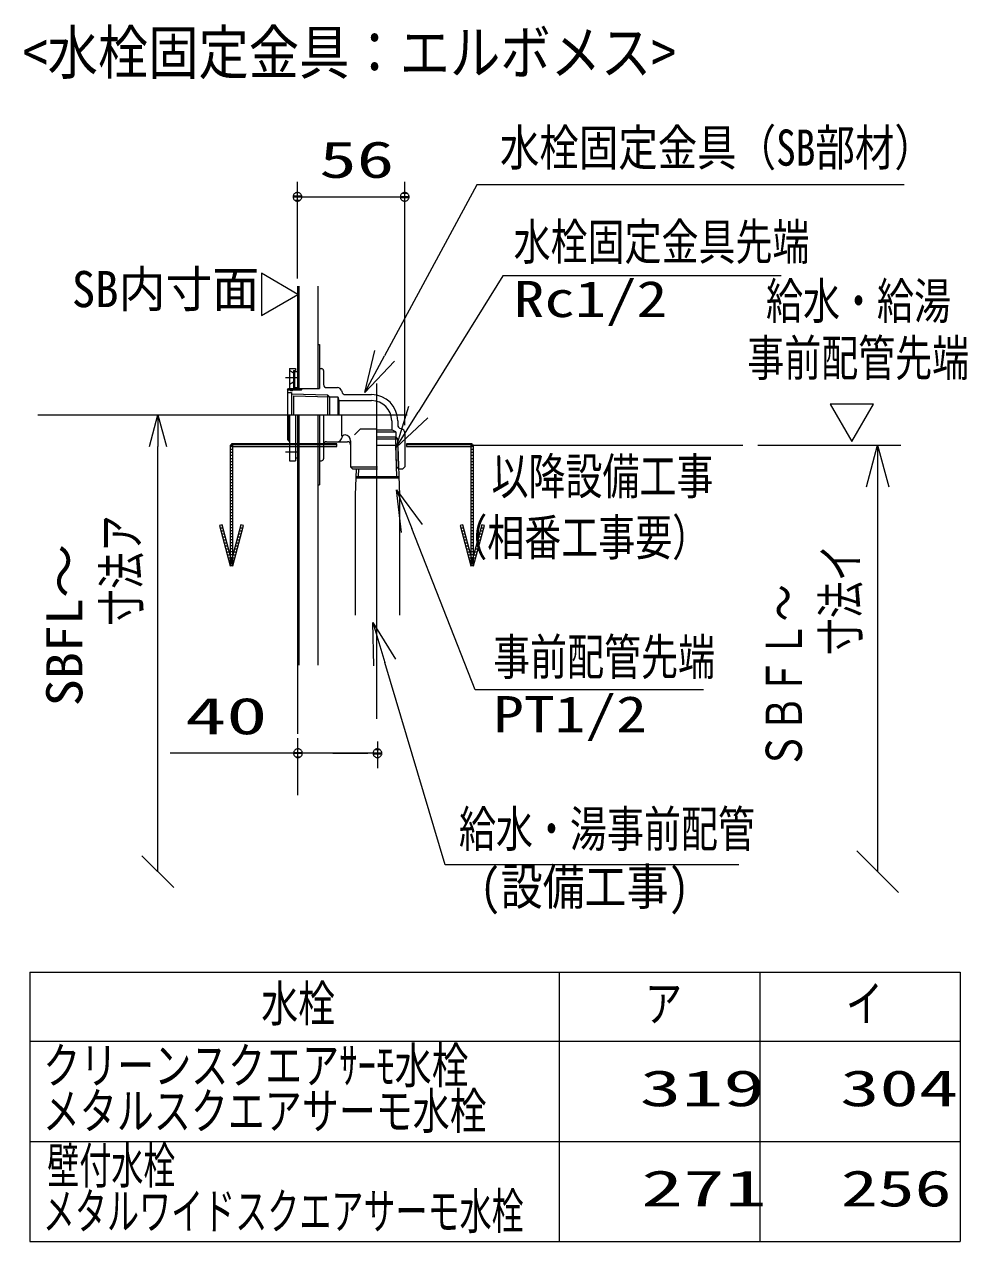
# Model space of a CAD drawing. Units: millimetres on the paper. Extents: x -305 to 305, y -152 to 152.
# Drawn here: x -1.9 to 60.8, y -66.1 to 14.9 of the extents above; entities that cross this region are included whole.
import ezdxf
from ezdxf.enums import TextEntityAlignment as Align

# ---------------------------------------------------------------- set-up
doc = ezdxf.new("R2010")
doc.units = ezdxf.units.MM
doc.linetypes.add('LONG_CHAIN', pattern=[21, 18, -1, 1, -1])
doc.layers.add('0-1_RV', color=7, linetype='Continuous', lineweight=9)
doc.layers.add('0-2_0', color=7, linetype='Continuous', lineweight=9)
doc.styles.add('ＭＳ ゴシック', font='')
doc.styles.get('ＭＳ ゴシック').set_extended_font_data('MS Gothic')

# ---------------------------------------------------------------- blocks, each defined once
blk = doc.blocks.new('_OPEN30')
at = {"layer": '0-2_0'}
blk.add_line((0, 0), (-1, 0), dxfattribs=at)
blk.add_lwpolyline([(-1, 0.2679), (0, 0), (-1, -0.2679)], dxfattribs=at)
blk = doc.blocks.new('_OBLIQUE')
at = {"layer": '0-2_0'}
blk.add_line((-0.5, -0.5), (0.5, 0.5), dxfattribs=at)
blk = doc.blocks.new('_DOTSMALL')
at = {"layer": '0-2_0'}
for p, q in [((0.0746, 0.1), (-0.0746, 0.1)), ((0.1223, -0.0248), (-0.1223, -0.0248))]:
    blk.add_line(p, q, dxfattribs=at)
for points in [[(0.125, 0), (0.124, 0.0157), (0.1211, 0.0311), (0.1162, 0.046), (0.1095, 0.0602), (0.1011, 0.0735), (0.0911, 0.0856), (0.0797, 0.0963), (0.067, 0.1055), (0.0532, 0.1131), (0.0386, 0.1189), (0.0234, 0.1228), (0.0078, 0.1248), (-0.0078, 0.1248), (-0.0234, 0.1228), (-0.0386, 0.1189), (-0.0532, 0.1131), (-0.067, 0.1055), (-0.0797, 0.0963), (-0.0911, 0.0856), (-0.1011, 0.0735), (-0.1095, 0.0602), (-0.1162, 0.046), (-0.1211, 0.0311), (-0.124, 0.0157), (-0.125, 0), (0, 0)], [(-0.125, 0), (-0.124, -0.0157), (-0.1211, -0.0311), (-0.1162, -0.046), (-0.1095, -0.0602), (-0.1011, -0.0735), (-0.0911, -0.0856), (-0.0797, -0.0963), (-0.067, -0.1055), (-0.0532, -0.1131), (-0.0386, -0.1189), (-0.0234, -0.1228), (-0.0078, -0.1248), (0.0078, -0.1248), (0.0234, -0.1228), (0.0386, -0.1189), (0.0532, -0.1131), (0.067, -0.1055), (0.0797, -0.0963), (0.0911, -0.0856), (0.1011, -0.0735), (0.1095, -0.0602), (0.1162, -0.046), (0.1211, -0.0311), (0.124, -0.0157), (0.125, 0), (0, 0)]]:
    blk.add_lwpolyline(points, close=True, dxfattribs=at)
blk = doc.blocks.new('TRI')
at = {"layer": '0-2_0'}
blk.add_lwpolyline([(0.5, 0.866), (0, 0), (1, 0)], close=True, dxfattribs=at)

msp = doc.modelspace()

# ---------------------------------------------------------------- linework, layer by layer
at = {"layer": '0-1_RV'}
for p, q in [((16.263, -2.015), (16.263, 4.421)), ((23.397, -11.774), (23.397, 4.421)), ((16.263, 3.421), (23.397, 3.421)), ((16.263, -2.515), (16.263, -9.341)), ((16.357, -2.515), (16.357, -9.341)), ((17.623, -2.515), (17.623, -9.341)), ((17.623, -6.408), (17.73, -6.408)), ((17.73, -6.408), (17.73, -9.341)), ((15.73, -8.008), (16.13, -8.008)), ((15.73, -8.008), (15.73, -9.341)), ((16.13, -8.008), (16.13, -8.141)), ((17.73, -8.008), (17.863, -8.008)), ((15.997, -8.308), (15.73, -8.141)), ((15.997, -8.908), (15.73, -9.074)), ((15.997, -8.141), (16.13, -8.141)), ((15.997, -8.141), (15.997, -9.341)), ((15.997, -8.208), (16.263, -8.208)), ((16.063, -8.208), (16.063, -9.274)), ((17.997, -8.141), (17.997, -9.074)), ((15.583, -9.608), (15.863, -9.608)), ((15.597, -9.413), (15.669, -9.341)), ((15.597, -9.413), (15.597, -12.735)), ((15.597, -9.413), (16.53, -9.413)), ((15.669, -9.341), (17.73, -9.341)), ((15.73, -9.341), (15.797, -9.474)), ((15.797, -9.474), (15.93, -9.474)), ((15.863, -9.608), (15.863, -11.074)), ((15.863, -9.677), (18.263, -9.752)), ((15.93, -9.474), (15.997, -9.341)), ((15.997, -9.274), (16.263, -9.274)), ((16.53, -9.413), (16.602, -9.341)), ((18.197, -9.274), (18.93, -9.274)), ((19.188, -9.475), (19.205, -9.54)), ((15.997, -9.811), (15.997, -11.074)), ((15.997, -9.811), (18.397, -9.885)), ((18.263, -9.752), (18.263, -11.078)), ((18.263, -9.752), (18.397, -9.885)), ((18.397, -9.885), (18.397, -11.078)), ((18.397, -9.885), (18.948, -9.885)), ((18.948, -9.885), (18.948, -11.074)), ((18.948, -9.885), (19.025, -10.141)), ((19.025, -10.141), (21.197, -10.141)), ((19.025, -10.141), (19.025, -11.074)), ((19.463, -9.741), (21.197, -9.741)), ((15.669, -11.074), (15.669, -12.808)), ((15.73, -11.074), (15.73, -14.141)), ((16.13, -11.074), (16.13, -14.141)), ((16.263, -11.074), (16.263, -27.736)), ((16.357, -11.074), (16.357, -27.736)), ((17.623, -11.074), (17.623, -27.736)), ((17.73, -11.074), (17.73, -15.741)), ((17.997, -11.074), (17.997, -14.008)), ((19.197, -11.074), (19.197, -12.508)), ((20.057, -12.408), (20.457, -12.008)), ((20.457, -12.008), (21.523, -12.008)), ((21.597, -12.074), (22.53, -12.074)), ((22.53, -11.474), (22.53, -12.074)), ((22.798, -12.208), (22.53, -12.074)), ((22.93, -11.474), (22.93, -11.741)), ((23.131, -11.999), (23.196, -12.016)), ((15.703, -12.735), (15.597, -12.735)), ((15.597, -12.735), (15.669, -12.808)), ((15.669, -12.808), (15.703, -12.808)), ((18.197, -12.874), (19.597, -12.874)), ((19.188, -12.673), (19.205, -12.609)), ((19.797, -12.808), (19.797, -14.541)), ((21.597, -12.208), (22.798, -12.208)), ((21.597, -12.541), (22.798, -12.541)), ((21.597, -12.674), (22.931, -12.674)), ((22.798, -12.208), (22.798, -12.541)), ((22.798, -12.541), (22.931, -12.674)), ((22.86, -14.541), (22.798, -12.541)), ((22.994, -14.674), (22.931, -12.674)), ((23.397, -12.274), (23.397, -14.541)), ((6.981, -41.482), (6.981, -13.196)), ((11.962, -13.201), (11.782, -13.201)), ((11.962, -13.401), (11.782, -13.401)), ((11.962, -13.601), (11.782, -13.601)), ((18.89, -13.091), (11.872, -13.091)), ((18.89, -13.091), (11.872, -13.091)), ((21.597, -13.101), (22.805, -13.101)), ((22.87, -15.194), (22.805, -13.101)), ((22.963, -13.192), (22.805, -13.101)), ((23.063, -16.426), (22.963, -13.192)), ((27.892, -13.091), (23.507, -13.091)), ((27.892, -13.091), (23.507, -13.091)), ((27.982, -13.201), (27.802, -13.201)), ((27.982, -13.401), (27.802, -13.401)), ((27.982, -13.601), (27.802, -13.601)), ((47.511, -13.101), (55.846, -13.101)), ((11.962, -13.801), (11.782, -13.801)), ((11.962, -14.001), (11.782, -14.001)), ((11.962, -14.201), (11.782, -14.201)), ((11.962, -14.401), (11.782, -14.401)), ((15.73, -14.141), (16.13, -14.141)), ((16.13, -13.941), (16.263, -13.941)), ((17.73, -14.141), (17.863, -14.141)), ((19.797, -14.541), (19.93, -14.674)), ((19.797, -14.541), (21.597, -14.541)), ((22.994, -14.674), (22.86, -14.541)), ((23.397, -14.541), (23.263, -14.674)), ((27.982, -13.801), (27.802, -13.801)), ((27.982, -14.001), (27.802, -14.001)), ((27.982, -14.201), (27.802, -14.201)), ((27.982, -14.401), (27.802, -14.401)), ((11.962, -14.601), (11.782, -14.601)), ((11.962, -14.801), (11.782, -14.801)), ((11.962, -15.001), (11.782, -15.001)), ((11.962, -15.201), (11.782, -15.201)), ((19.93, -14.674), (21.597, -14.674)), ((20.13, -16.426), (20.184, -14.674)), ((20.165, -15.285), (23.028, -15.285)), ((20.168, -15.194), (23.025, -15.194)), ((20.171, -15.282), (20.323, -15.194)), ((20.323, -15.194), (20.339, -14.674)), ((23.023, -15.282), (22.865, -15.191)), ((22.994, -14.674), (23.263, -14.674)), ((27.982, -14.601), (27.802, -14.601)), ((27.982, -14.801), (27.802, -14.801)), ((27.982, -15.001), (27.802, -15.001)), ((27.982, -15.201), (27.802, -15.201)), ((11.962, -15.401), (11.782, -15.401)), ((11.962, -15.601), (11.782, -15.601)), ((11.962, -15.801), (11.782, -15.801)), ((11.962, -16.001), (11.782, -16.001)), ((17.623, -15.741), (17.73, -15.741)), ((27.982, -15.401), (27.802, -15.401)), ((27.982, -15.601), (27.802, -15.601)), ((27.982, -15.801), (27.802, -15.801)), ((27.982, -16.001), (27.802, -16.001)), ((54.846, -15.871), (54.846, -41.482)), ((11.962, -16.201), (11.782, -16.201)), ((11.962, -16.401), (11.782, -16.401)), ((11.962, -16.601), (11.782, -16.601)), ((11.962, -16.801), (11.782, -16.801)), ((11.962, -17.001), (11.782, -17.001)), ((20.13, -24.408), (20.13, -16.426)), ((23.063, -24.408), (23.063, -16.426)), ((27.982, -16.201), (27.802, -16.201)), ((27.982, -16.401), (27.802, -16.401)), ((27.982, -16.601), (27.802, -16.601)), ((27.982, -16.801), (27.802, -16.801)), ((27.982, -17.001), (27.802, -17.001)), ((11.962, -17.201), (11.782, -17.201)), ((11.962, -17.401), (11.782, -17.401)), ((11.962, -17.601), (11.782, -17.601)), ((11.962, -17.801), (11.782, -17.801)), ((27.982, -17.201), (27.802, -17.201)), ((27.982, -17.401), (27.802, -17.401)), ((27.982, -17.601), (27.802, -17.601)), ((27.982, -17.801), (27.802, -17.801)), ((11.302, -18.624), (11.115, -18.624)), ((11.248, -18.424), (11.195, -18.424)), ((11.248, -18.424), (11.195, -18.424)), ((11.962, -18.001), (11.782, -18.001)), ((11.962, -18.201), (11.782, -18.201)), ((11.962, -18.401), (11.782, -18.401)), ((11.962, -18.601), (11.782, -18.601)), ((12.629, -18.624), (12.443, -18.624)), ((12.549, -18.424), (12.496, -18.424)), ((12.549, -18.424), (12.496, -18.424)), ((27.322, -18.624), (27.136, -18.624)), ((27.268, -18.424), (27.215, -18.424)), ((27.268, -18.424), (27.215, -18.424)), ((27.982, -18.001), (27.802, -18.001)), ((27.982, -18.201), (27.802, -18.201)), ((27.982, -18.401), (27.802, -18.401)), ((27.982, -18.601), (27.802, -18.601)), ((28.649, -18.624), (28.463, -18.624)), ((28.569, -18.424), (28.516, -18.424)), ((28.569, -18.424), (28.516, -18.424)), ((11.355, -18.824), (11.169, -18.824)), ((11.409, -19.024), (11.222, -19.024)), ((11.462, -19.224), (11.276, -19.224)), ((11.516, -19.424), (11.33, -19.424)), ((11.962, -18.801), (11.782, -18.801)), ((11.962, -19.001), (11.782, -19.001)), ((11.962, -19.201), (11.782, -19.201)), ((11.962, -19.401), (11.782, -19.401)), ((12.415, -19.424), (12.228, -19.424)), ((12.468, -19.224), (12.282, -19.224)), ((12.522, -19.024), (12.335, -19.024)), ((12.575, -18.824), (12.389, -18.824)), ((27.376, -18.824), (27.189, -18.824)), ((27.429, -19.024), (27.243, -19.024)), ((27.483, -19.224), (27.296, -19.224)), ((27.536, -19.424), (27.35, -19.424)), ((27.982, -18.801), (27.802, -18.801)), ((27.982, -19.001), (27.802, -19.001)), ((27.982, -19.201), (27.802, -19.201)), ((27.982, -19.401), (27.802, -19.401)), ((28.435, -19.424), (28.249, -19.424)), ((28.488, -19.224), (28.302, -19.224)), ((28.542, -19.024), (28.356, -19.024)), ((28.596, -18.824), (28.409, -18.824)), ((11.57, -19.624), (11.383, -19.624)), ((11.623, -19.824), (11.437, -19.824)), ((11.677, -20.024), (11.49, -20.024)), ((11.73, -20.224), (11.544, -20.224)), ((11.962, -19.601), (11.782, -19.601)), ((11.962, -19.801), (11.782, -19.801)), ((11.962, -20.001), (11.782, -20.001)), ((11.962, -20.201), (11.782, -20.201)), ((12.2, -20.224), (12.014, -20.224)), ((12.254, -20.024), (12.067, -20.024)), ((12.307, -19.824), (12.121, -19.824)), ((12.361, -19.624), (12.175, -19.624)), ((27.59, -19.624), (27.404, -19.624)), ((27.644, -19.824), (27.457, -19.824)), ((27.697, -20.024), (27.511, -20.024)), ((27.751, -20.224), (27.564, -20.224)), ((27.982, -19.601), (27.802, -19.601)), ((27.982, -19.801), (27.802, -19.801)), ((27.982, -20.001), (27.802, -20.001)), ((27.982, -20.201), (27.802, -20.201)), ((28.221, -20.224), (28.034, -20.224)), ((28.274, -20.024), (28.088, -20.024)), ((28.328, -19.824), (28.141, -19.824)), ((28.381, -19.624), (28.195, -19.624)), ((11.784, -20.424), (11.598, -20.424)), ((11.838, -20.624), (11.651, -20.624)), ((11.891, -20.824), (11.705, -20.824)), ((11.945, -21.024), (11.758, -21.024)), ((11.962, -20.401), (11.782, -20.401)), ((11.962, -20.601), (11.782, -20.601)), ((11.962, -20.801), (11.782, -20.801)), ((11.962, -21.001), (11.782, -21.001)), ((11.986, -21.024), (11.799, -21.024)), ((12.039, -20.824), (11.853, -20.824)), ((12.093, -20.624), (11.907, -20.624)), ((12.147, -20.424), (11.96, -20.424)), ((27.804, -20.424), (27.618, -20.424)), ((27.858, -20.624), (27.672, -20.624)), ((27.911, -20.824), (27.725, -20.824)), ((27.965, -21.024), (27.779, -21.024)), ((27.982, -20.401), (27.802, -20.401)), ((27.982, -20.601), (27.802, -20.601)), ((27.982, -20.801), (27.802, -20.801)), ((27.982, -21.001), (27.802, -21.001)), ((28.006, -21.024), (27.82, -21.024)), ((28.06, -20.824), (27.873, -20.824)), ((28.113, -20.624), (27.927, -20.624)), ((28.167, -20.424), (27.981, -20.424)), ((16.297, -36.384), (16.297, -32.604)), ((21.583, -32.81), (21.583, -34.604)), ((16.297, -33.604), (7.786, -33.604)), ((21.583, -33.604), (16.297, -33.604)), ((18.617, -33.604), (20.937, -33.604)), ((-1.536, -48.168), (60.348, -48.168)), ((-1.536, -48.168), (-1.536, -66.102)), ((33.681, -48.168), (33.681, -66.102)), ((47.014, -48.168), (47.014, -66.102)), ((60.348, -48.168), (60.348, -66.102)), ((-1.536, -52.768), (60.348, -52.768)), ((-1.536, -59.435), (60.348, -59.435)), ((-1.536, -66.102), (60.348, -66.102))]:
    msp.add_line(p, q, dxfattribs=at)
at = {"layer": '0-1_RV', "linetype": 'LONG_CHAIN'}
for p, q in [((15.463, -8.608), (16.397, -8.608)), ((21.523, -8.991), (21.523, -17.048)), ((21.523, -8.991), (21.523, -17.048)), ((-0.996, -11.074), (17.85, -11.074)), ((15.363, -11.074), (23.557, -11.074)), ((15.363, -11.074), (23.557, -11.074)), ((15.463, -13.541), (16.397, -13.541)), ((21.523, -13.313), (21.523, -32.31)), ((27.892, -13.101), (56.4, -13.101)), ((16.263, -27.736), (16.263, -32.31))]:
    msp.add_line(p, q, dxfattribs=at)
at = {"layer": '0-1_RV'}
for points in [[(56.618, 4.212), (28.193, 4.212), (22.055, -7.164)], [(48.442, -1.842), (29.925, -1.842), (24.3, -10.897)], [(43.264, -29.384), (28.091, -29.384), (23.871, -18.644)], [(45.626, -41.038), (26.087, -41.038), (22.064, -27.563)]]:
    msp.add_lwpolyline(points, dxfattribs=at)
for points in [[(11.782, -13.101), (11.782, -21.101), (11.962, -21.101), (11.962, -13.101)], [(11.872, -13.191), (18.89, -13.191), (18.89, -13.011), (11.872, -13.011)], [(23.507, -13.191), (27.892, -13.191), (27.892, -13.011), (23.507, -13.011)], [(27.802, -13.101), (27.802, -21.101), (27.982, -21.101), (27.982, -13.101)], [(11.071, -18.458), (11.785, -21.124), (11.959, -21.078), (11.244, -18.411)], [(12.5, -18.411), (11.785, -21.078), (11.959, -21.124), (12.674, -18.458)], [(27.091, -18.458), (27.805, -21.124), (27.979, -21.078), (27.265, -18.411)], [(28.52, -18.411), (27.805, -21.078), (27.979, -21.124), (28.694, -18.458)]]:
    msp.add_lwpolyline(points, close=True, dxfattribs=at)
for centre, radius, start, end in [((17.863, -8.141), 0.133, 0, 90), ((17.863, -8.141), 0.133, 0, 90), ((18.197, -9.074), 0.2, 179.99996, 270), ((18.197, -9.074), 0.2, 179.99996, 270), ((18.93, -9.541), 0.267, 14.25003, 89.99998), ((19.463, -9.474), 0.267, 194.25005, 270.00002), ((19.463, -9.474), 0.267, 194.25005, 270.00002), ((21.197, -11.474), 1.733, 0, 89.99998), ((21.197, -11.474), 1.333, 0, 89.99998), ((23.197, -11.741), 0.267, 179.99996, 255.74993), ((23.197, -11.741), 0.267, 179.99996, 255.74993), ((23.13, -12.274), 0.267, 0, 75.74997), ((23.13, -12.274), 0.267, 0, 75.74997), ((18.197, -13.074), 0.2, 90, 180.00003), ((18.197, -13.074), 0.2, 90, 180.00003), ((18.93, -12.608), 0.267, 270.00002, 345.74997), ((18.93, -12.608), 0.267, 270.00002, 345.74997), ((19.463, -12.674), 0.267, 96.45021, 165.74995), ((19.463, -12.674), 0.267, 96.45021, 165.74995), ((19.397, -12.808), 0.4, 0, 84.73436), ((19.597, -13.074), 0.2, 0, 90), ((19.597, -13.074), 0.2, 0, 90), ((17.863, -14.008), 0.133, 270, 0), ((17.863, -14.008), 0.133, 270, 0)]:
    msp.add_arc(centre, radius, start, end, dxfattribs=at)

# ---------------------------------------------------------------- block references
for name, p, xscale, yscale, rotation in [('_DOTSMALL', (16.263, 3.421), 2.32, 2.32, 180), ('TRI', (16.297, -3.07), 2.804079, 2.804079, 150), ('_OPEN30', (20.74, -9.602), 2.77, 2.77, 241.65433), ('TRI', (53.138, -12.861), 2.88, 2.88, 60), ('_OPEN30', (22.838, -13.25), 2.77, 2.77, 238.15095), ('_OPEN30', (6.981, -11.074), 2.121326, 2.121326, 90), ('_OPEN30', (54.846, -13.101), 2.77, 2.77, 90), ('_OPEN30', (22.858, -16.066), 2.77, 2.77, 111.44887), ('_OPEN30', (21.272, -24.909), 2.77, 2.77, 106.62256), ('_DOTSMALL', (16.297, -33.604), 2.32, 2.32, 180), ('_OBLIQUE', (6.981, -41.482), 2.121326, 2.121326, 270), ('_OBLIQUE', (54.846, -41.482), 2.77, 2.77, 270)]:
    msp.add_blockref(name, p, dxfattribs=dict(at, xscale=xscale, yscale=yscale, rotation=rotation))
at = {"layer": '0-1_RV', "xscale": 2.32, "yscale": 2.32}
for p in [(23.397, 3.421), (21.583, -33.604)]:
    msp.add_blockref('_DOTSMALL', p, dxfattribs=at)

# ---------------------------------------------------------------- texts
at = {"layer": '0-1_RV', "style": 'ＭＳ ゴシック'}
for s, height, width, p in [('<水栓固定金具：エルボメス>', 2.886, 0.85, (-2.027, 10.723)), ('\u3000水栓固定金具（SB部材）', 2.405, 0.8, (27.106, 4.772)), ('56', 2.441, 1.5, (17.713, 3.951)), ('水栓固定金具先端', 2.405, 0.75, (30.639, -1.496)), ('SB内寸面', 2.405, 0.95, (1.255, -4.641)), ('Rc1/2', 2.405, 1.25, (30.639, -5.298)), ('給水・給湯', 2.405, 0.75, (47.429, -5.433)), ('事前配管先端', 2.405, 0.75, (46.18, -9.224)), ('以降設備工事', 2.405, 0.75, (29.168, -17.093)), ('（相番工事要）', 2.405, 0.75, (26.428, -21.165)), ('事前配管先端', 2.405, 0.75, (29.277, -29.116)), ('40', 2.441, 1.65, (8.786, -33.074)), ('PT1/2', 2.405, 1.25, (29.277, -32.923)), ('給水・湯事前配管', 2.405, 0.75, (27.006, -40.562)), (' (設備工事)', 2.405, 0.85, (27.006, -44.414)), ('水栓', 2.405, 0.75, (13.85, -52.181)), ('ア', 2.405, 0.75, (39.383, -52.181)), ('イ', 2.405, 0.75, (52.744, -52.181)), ('クリーンスクエアｻｰﾓ水栓', 2.405, 0.75, (-0.645, -56.299)), ('319', 2.405, 1.7, (39.023, -57.814)), ('304', 2.405, 1.6, (52.359, -57.814)), ('メタルスクエアサーモ水栓', 2.405, 0.75, (-0.671, -59.329)), ('壁付水栓', 2.405, 0.65, (-0.382, -62.966)), ('271', 2.405, 1.7, (39.127, -64.481)), ('256', 2.405, 1.5, (52.408, -64.481)), ('メタルワイドスクエアサーモ水栓', 2.405, 0.65, (-0.672, -65.995))]:
    msp.add_text(s, height=height, dxfattribs=dict(at, width=width)).set_placement(p, align=Align.BOTTOM_LEFT)
for s, width, p in [('\u3000\u3000\u3000寸法ア', 0.75, (6.475, -32.517)), ('SBFL～', 1.1, (2.675, -30.476)), ('\u3000\u3000\u3000\u3000寸法イ', 0.75, (54.309, -36.918)), ('ＳＢＦＬ～', 0.75, (50.536, -34.669))]:
    msp.add_text(s, height=2.405, rotation=90, dxfattribs=dict(at, width=width)).set_placement(p, align=Align.BOTTOM_LEFT)

doc.saveas('drawing.dxf')
